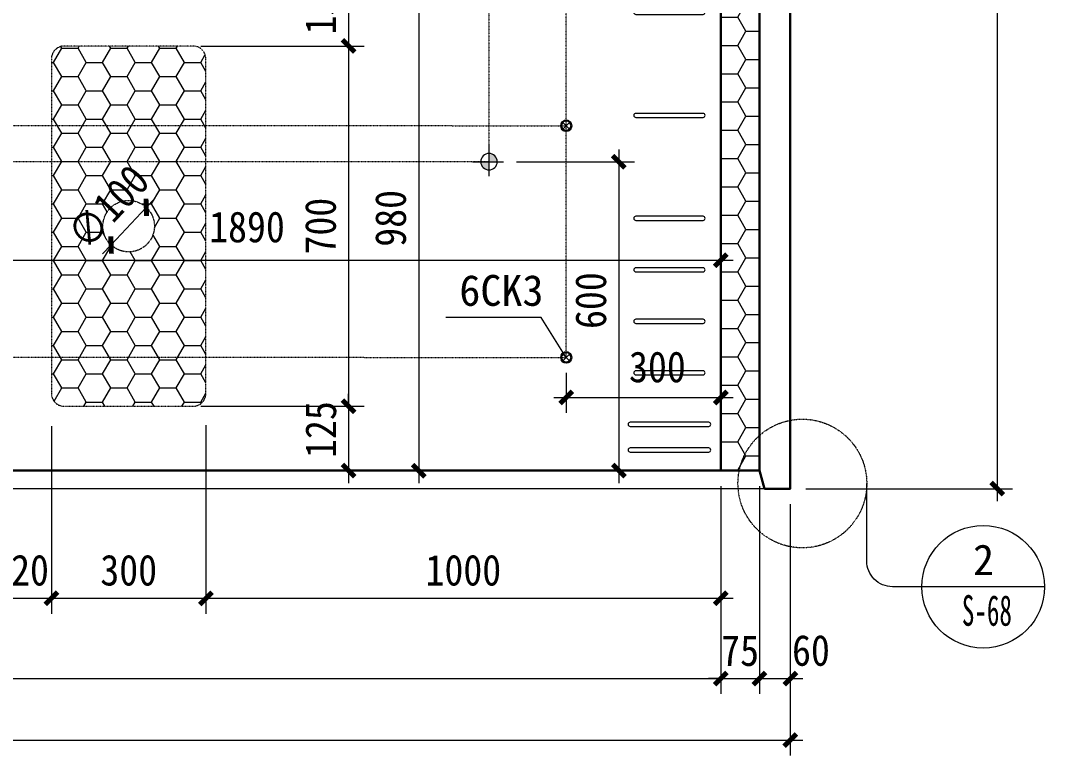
# Model space of a CAD drawing. Header units: millimetres. Extents: x 147 to 28941, y 5 to 9031.
# Drawn here: x 21997 to 23985, y 3207 to 4634 of the extents above; entities that cross this region are included whole.
import ezdxf
from ezdxf.enums import TextEntityAlignment as Align

# ---------------------------------------------------------------- set-up
doc = ezdxf.new("R2010")
doc.units = ezdxf.units.MM
for name, pattern in [('DASH', [0.35, 0.25, -0.1]), ('DOT', [0.25, 0, -0.25]), ('DOTE', [2.42, 2, -0.2, 0.02, -0.2])]:
    doc.linetypes.add(name, pattern=pattern)
for name, color, linetype in [('S-DETL', 4, 'Continuous'), ('YZ-索引图号', 3, 'Continuous'), ('图层6', 50, 'DASH'), ('暗柱钢筋', 7, 'Continuous'), ('洞', 40, 'Continuous'), ('聚苯板', 5, 'Continuous')]:
    doc.layers.add(name, color=color, linetype=linetype)
for name, color, linetype, lineweight in [('YG-标注', 151, 'Continuous', 15), ('YZ-文字', 4, 'Continuous', 13), ('YZ-符号', 96, 'Continuous', 9), ('填充', 7, 'Continuous', 5), ('文字标注', 7, 'Continuous', 15), ('轮廓线', 2, 'Continuous', 13), ('轮廓线0.15', 91, 'Continuous', 15), ('轴线', 1, 'DOTE', 9)]:
    doc.layers.add(name, color=color, linetype=linetype, lineweight=lineweight)
doc.styles.add('YZ-样式 1', font='simhei.ttf', dxfattribs={"width": 0.85})
doc.styles.add('YZ-样式 2', font='simhei.ttf', dxfattribs={"width": 0.9})
doc.styles.add('黑体', font='simhei.ttf')
doc.dimstyles.new('YZ-30', dxfattribs={"dimscale": 30, "dimtxt": 2, "dimasz": 0.8, "dimexe": 1, "dimexo": 1, "dimgap": 0.8, "dimtad": 1, "dimdec": 0, "dimzin": 1, "dimdsep": 46, "dimtxsty": 'YZ-样式 2', "dimblk": 'ARCHTICK', "dimcen": 250, "dimdle": 0.8, "dimclrd": 151, "dimclre": 151, "dimclrt": 7, "dimazin": 0, "dimtfac": 1, "dimtdec": 0, "dimtix": 1, "dimtmove": 2, "dimatfit": 2, "dimldrblk": 'ARCHTICK', "dimfxl": 1, "dimlwd": 9, "dimlwe": 9, "dimarcsym": 0})

# ---------------------------------------------------------------- blocks, each defined once
blk = doc.blocks.new('A$C450513D1')
at = {"layer": '文字标注', "lineweight": 13, "ltscale": 100}
h = blk.add_hatch(color=2, dxfattribs=at)
edge = h.paths.add_edge_path()
edge.add_arc((0, 0), 16, 90, 180)
edge.add_line((-16, 0), (0, 0))
edge.add_line((0, 0), (0, 16))
edge = h.paths.add_edge_path()
edge.add_line((16, 0), (0, 0))
edge.add_line((0, 0), (0, -16))
edge.add_arc((0, 0), 16, 270, 360)
at = {"layer": 'S-DETL', "color": 7, "lineweight": 13}
blk.add_circle((0, 0), 16, dxfattribs=at)
at = {"layer": '轴线', "color": 1, "linetype": 'DOTE', "lineweight": 5, "ltscale": 30}
for points in [[(0, 32), (0, -32)], [(32, 0), (-32, 0)]]:
    blk.add_lwpolyline(points, dxfattribs=at)
blk = doc.blocks.new('A$C15E43CF4')
at = {"layer": '洞', "lineweight": 30}
blk.add_circle((0, 0), 10, dxfattribs=at)
at = {"layer": '轴线', "color": 1, "linetype": 'DOTE', "lineweight": 13, "ltscale": 30}
for p, q in [((7.1, 7.1), (-7.1, -7.1)), ((-7.1, 7.1), (7.1, -7.1))]:
    blk.add_line(p, q, dxfattribs=at)
blk = doc.blocks.new('*U119')
at = {"layer": 'YG-标注'}
blk.add_blockref('A$C15E43CF4', (0, 0), dxfattribs=at)
blk = doc.blocks.new('*U120')
at = {"layer": 'YG-标注', "color": 0, "linetype": 'ByBlock', "lineweight": -2}
for p in [(0, 2250), (0, 1800), (0, 1350), (0, 900), (0, 450), (0, 0)]:
    blk.add_blockref('*U119', p, dxfattribs=at)
blk = doc.blocks.new('*U117')
at = {"layer": '暗柱钢筋', "color": 1, "lineweight": 9, "ltscale": 100}
blk.add_lwpolyline([(65.2, 4), (-65.2, 4, 1), (-65.2, -4), (65.2, -4), (65.2, -4, 1)], format="xyb", close=True, dxfattribs=at)
blk = doc.blocks.new('*U118')
at = {"layer": '暗柱钢筋', "color": 0, "linetype": 'ByBlock', "lineweight": -2}
for p in [(0, 2000), (0, 1800), (0, 1600), (0, 1400), (0, 1200), (0, 1000), (0, 800), (0, 600), (0, 400), (0, 200), (0, 0)]:
    blk.add_blockref('*U117', p, dxfattribs=at)
blk = doc.blocks.new('_ArchTick')
at = {"color": 0, "linetype": 'ByBlock', "const_width": 0.4}
blk.add_lwpolyline([(-0.5, -0.5), (0.5, 0.5)], dxfattribs=at)
blk = doc.blocks.new('*D192')
at = {"layer": 'Defpoints', "color": 0, "transparency": 16777216}
for p in [(19766.3, 3725.1), (23491.3, 3725.1), (23491.3, 3236.8)]:
    blk.add_point(p, dxfattribs=at)
at = {"layer": 'YG-标注', "color": 151, "lineweight": 9, "transparency": 16777216}
for p, q in [((19766.3, 3695.1), (19766.3, 3206.8)), ((23491.3, 3695.1), (23491.3, 3206.8)), ((19742.3, 3236.8), (23515.3, 3236.8))]:
    blk.add_line(p, q, dxfattribs=at)
at = {"layer": 'YG-标注', "color": 151, "lineweight": 9, "transparency": 16777216, "xscale": 24, "yscale": 24, "zscale": 24, "rotation": 180}
blk.add_blockref('_ArchTick', (19766.3, 3236.8), dxfattribs=at)
at = {"layer": 'YG-标注', "color": 151, "lineweight": 9, "transparency": 16777216, "xscale": 24, "yscale": 24, "zscale": 24}
blk.add_blockref('_ArchTick', (23491.3, 3236.8), dxfattribs=at)
at = {"layer": 'YG-标注', "color": 7, "transparency": 16777216, "insert": (21628.8, 3290.8), "char_height": 60, "attachment_point": 5, "style": 'YZ-样式 2'}
blk.add_mtext('3725', dxfattribs=at)
blk = doc.blocks.new('*D194')
at = {"layer": 'Defpoints', "color": 0, "transparency": 16777216}
for p in [(20056.3, 3760.1), (23356.3, 3760.1), (23356.3, 3356.3)]:
    blk.add_point(p, dxfattribs=at)
at = {"layer": 'YG-标注', "color": 151, "lineweight": 9, "transparency": 16777216}
for p, q in [((20056.3, 3730.1), (20056.3, 3326.3)), ((23356.3, 3730.1), (23356.3, 3326.3)), ((20032.3, 3356.3), (23380.3, 3356.3))]:
    blk.add_line(p, q, dxfattribs=at)
at = {"layer": 'YG-标注', "color": 151, "lineweight": 9, "transparency": 16777216, "xscale": 24, "yscale": 24, "zscale": 24, "rotation": 180}
blk.add_blockref('_ArchTick', (20056.3, 3356.3), dxfattribs=at)
at = {"layer": 'YG-标注', "color": 151, "lineweight": 9, "transparency": 16777216, "xscale": 24, "yscale": 24, "zscale": 24}
blk.add_blockref('_ArchTick', (23356.3, 3356.3), dxfattribs=at)
at = {"layer": 'YG-标注', "color": 7, "transparency": 16777216, "insert": (21706.3, 3410.6), "char_height": 60, "attachment_point": 5, "style": 'YZ-样式 2'}
blk.add_mtext('3300', dxfattribs=at)
blk = doc.blocks.new('*D195')
at = {"layer": 'Defpoints', "color": 0, "transparency": 16777216}
for p in [(23356.3, 3760.1), (23431.3, 3760.1), (23431.3, 3356.3)]:
    blk.add_point(p, dxfattribs=at)
at = {"layer": 'YG-标注', "color": 151, "lineweight": 9, "transparency": 16777216}
for p, q in [((23356.3, 3730.1), (23356.3, 3326.3)), ((23431.3, 3730.1), (23431.3, 3326.3)), ((23356.3, 3356.3), (23332.3, 3356.3)), ((23356.3, 3356.3), (23431.3, 3356.3)), ((23431.3, 3356.3), (23455.3, 3356.3))]:
    blk.add_line(p, q, dxfattribs=at)
at = {"layer": 'YG-标注', "color": 151, "lineweight": 9, "transparency": 16777216, "xscale": 24, "yscale": 24, "zscale": 24}
blk.add_blockref('_ArchTick', (23356.3, 3356.3), dxfattribs=at)
at = {"layer": 'YG-标注', "color": 151, "lineweight": 9, "transparency": 16777216, "xscale": 24, "yscale": 24, "zscale": 24, "rotation": 180}
blk.add_blockref('_ArchTick', (23431.3, 3356.3), dxfattribs=at)
at = {"layer": 'YG-标注', "color": 7, "transparency": 16777216, "insert": (23393.8, 3410.3), "char_height": 60, "attachment_point": 5, "style": 'YZ-样式 2'}
blk.add_mtext('75', dxfattribs=at)
blk = doc.blocks.new('*D196')
at = {"layer": 'Defpoints', "color": 0, "transparency": 16777216}
for p in [(23431.3, 3760.1), (23491.3, 3725.1), (23491.3, 3356.3)]:
    blk.add_point(p, dxfattribs=at)
at = {"layer": 'YG-标注', "color": 151, "lineweight": 9, "transparency": 16777216}
for p, q in [((23431.3, 3730.1), (23431.3, 3326.3)), ((23491.3, 3695.1), (23491.3, 3326.3)), ((23407.3, 3356.3), (23515.3, 3356.3))]:
    blk.add_line(p, q, dxfattribs=at)
at = {"layer": 'YG-标注', "color": 151, "lineweight": 9, "transparency": 16777216, "xscale": 24, "yscale": 24, "zscale": 24, "rotation": 180}
blk.add_blockref('_ArchTick', (23431.3, 3356.3), dxfattribs=at)
at = {"layer": 'YG-标注', "color": 151, "lineweight": 9, "transparency": 16777216, "xscale": 24, "yscale": 24, "zscale": 24}
blk.add_blockref('_ArchTick', (23491.3, 3356.3), dxfattribs=at)
at = {"layer": 'YG-标注', "color": 7, "transparency": 16777216, "insert": (23531.4, 3410.6), "char_height": 60, "attachment_point": 5, "style": 'YZ-样式 2'}
blk.add_mtext('60', dxfattribs=at)
blk = doc.blocks.new('*D198')
at = {"layer": 'Defpoints', "color": 0, "transparency": 16777216}
for p in [(23356.3, 4168.6), (21466.3, 4066.1), (23356.3, 3826.5)]:
    blk.add_point(p, dxfattribs=at)
at = {"layer": 'YG-标注', "color": 151, "lineweight": 9, "transparency": 16777216}
for p, q in [((21466.3, 4096.1), (21466.3, 4198.6)), ((23356.3, 3856.5), (23356.3, 4198.6)), ((21442.3, 4168.6), (23380.3, 4168.6))]:
    blk.add_line(p, q, dxfattribs=at)
at = {"layer": 'YG-标注', "color": 151, "lineweight": 9, "transparency": 16777216, "xscale": 24, "yscale": 24, "zscale": 24, "rotation": 180}
blk.add_blockref('_ArchTick', (21466.3, 4168.6), dxfattribs=at)
at = {"layer": 'YG-标注', "color": 151, "lineweight": 9, "transparency": 16777216, "xscale": 24, "yscale": 24, "zscale": 24}
blk.add_blockref('_ArchTick', (23356.3, 4168.6), dxfattribs=at)
at = {"layer": 'YG-标注', "color": 7, "transparency": 16777216, "insert": (22436.5, 4233.2), "char_height": 60, "attachment_point": 5, "style": 'YZ-样式 2'}
blk.add_mtext('1890', dxfattribs=at)
blk = doc.blocks.new('*D205')
at = {"layer": 'Defpoints', "color": 0, "transparency": 16777216}
for p in [(23056.3, 3980.1), (23356.3, 3980.1), (23356.3, 3902.3)]:
    blk.add_point(p, dxfattribs=at)
at = {"layer": 'YG-标注', "color": 151, "lineweight": 9, "transparency": 16777216}
for p, q in [((23056.3, 3950.1), (23056.3, 3872.3)), ((23356.3, 3950.1), (23356.3, 3872.3)), ((23032.3, 3902.3), (23380.3, 3902.3))]:
    blk.add_line(p, q, dxfattribs=at)
at = {"layer": 'YG-标注', "color": 151, "lineweight": 9, "transparency": 16777216, "xscale": 24, "yscale": 24, "zscale": 24, "rotation": 180}
blk.add_blockref('_ArchTick', (23056.3, 3902.3), dxfattribs=at)
at = {"layer": 'YG-标注', "color": 151, "lineweight": 9, "transparency": 16777216, "xscale": 24, "yscale": 24, "zscale": 24}
blk.add_blockref('_ArchTick', (23356.3, 3902.3), dxfattribs=at)
at = {"layer": 'YG-标注', "color": 7, "transparency": 16777216, "insert": (23233.3, 3961.3), "char_height": 60, "attachment_point": 5, "style": 'YZ-样式 2'}
blk.add_mtext('300', dxfattribs=at)
blk = doc.blocks.new('*D221')
at = {"layer": 'Defpoints', "color": 0, "transparency": 16777216}
for p in [(22406.3, 4740.1), (22769.9, 3760.1), (22923.2, 3760.1)]:
    blk.add_point(p, dxfattribs=at)
at = {"layer": 'YG-标注', "color": 151, "lineweight": 9, "transparency": 16777216}
for p, q in [((22769.9, 4764.1), (22769.9, 3736.1)), ((22436.3, 4740.1), (22799.9, 4740.1)), ((22893.2, 3760.1), (22739.9, 3760.1))]:
    blk.add_line(p, q, dxfattribs=at)
at = {"layer": 'YG-标注', "color": 151, "lineweight": 9, "transparency": 16777216, "xscale": 24, "yscale": 24, "zscale": 24}
for p, rotation in [((22769.9, 4740.1), 90), ((22769.9, 3760.1), 270)]:
    blk.add_blockref('_ArchTick', p, dxfattribs=dict(at, rotation=rotation))
at = {"layer": 'YG-标注', "color": 7, "transparency": 16777216, "insert": (22715.5, 4250.1), "char_height": 60, "attachment_point": 5, "rotation": 90, "style": 'YZ-样式 2'}
blk.add_mtext('980', dxfattribs=at)
blk = doc.blocks.new('*D229')
at = {"layer": 'Defpoints', "color": 0, "transparency": 16777216}
for p in [(22929.6, 4360.1), (22929.6, 3760.1), (23158.5, 3760.1)]:
    blk.add_point(p, dxfattribs=at)
at = {"layer": 'YG-标注', "color": 151, "lineweight": 9, "transparency": 16777216}
for p, q in [((23158.5, 4384.1), (23158.5, 3736.1)), ((22959.6, 4360.1), (23188.5, 4360.1)), ((22959.6, 3760.1), (23188.5, 3760.1))]:
    blk.add_line(p, q, dxfattribs=at)
at = {"layer": 'YG-标注', "color": 151, "lineweight": 9, "transparency": 16777216, "xscale": 24, "yscale": 24, "zscale": 24}
for p, rotation in [((23158.5, 4360.1), 90), ((23158.5, 3760.1), 270)]:
    blk.add_blockref('_ArchTick', p, dxfattribs=dict(at, rotation=rotation))
at = {"layer": 'YG-标注', "color": 7, "transparency": 16777216, "insert": (23104.2, 4090.4), "char_height": 60, "attachment_point": 5, "rotation": 90, "style": 'YZ-样式 2'}
blk.add_mtext('600', dxfattribs=at)
blk = doc.blocks.new('*D237')
at = {"layer": 'Defpoints', "color": 0, "transparency": 16777216}
for p in [(22406.3, 4740.1), (22316.6, 4584.8), (22633.7, 4584.8)]:
    blk.add_point(p, dxfattribs=at)
at = {"layer": 'YG-标注', "color": 151, "lineweight": 9, "transparency": 16777216}
for p, q in [((22633.7, 4764.1), (22633.7, 4560.8)), ((22436.3, 4740.1), (22663.7, 4740.1)), ((22346.6, 4584.8), (22663.7, 4584.8))]:
    blk.add_line(p, q, dxfattribs=at)
at = {"layer": 'YG-标注', "color": 151, "lineweight": 9, "transparency": 16777216, "xscale": 24, "yscale": 24, "zscale": 24}
for p, rotation in [((22633.7, 4740.1), 90), ((22633.7, 4584.8), 270)]:
    blk.add_blockref('_ArchTick', p, dxfattribs=dict(at, rotation=rotation))
at = {"layer": 'YG-标注', "color": 7, "transparency": 16777216, "insert": (22579.7, 4662.5), "char_height": 60, "attachment_point": 5, "rotation": 90, "style": 'YZ-样式 2'}
blk.add_mtext('155', dxfattribs=at)
blk = doc.blocks.new('*D238')
at = {"layer": 'Defpoints', "color": 0, "transparency": 16777216}
for p in [(22316.6, 4584.8), (22316.6, 3885.1), (22633.7, 3885.1)]:
    blk.add_point(p, dxfattribs=at)
at = {"layer": 'YG-标注', "color": 151, "lineweight": 9, "transparency": 16777216}
for p, q in [((22633.7, 4608.8), (22633.7, 3861.1)), ((22346.6, 4584.8), (22663.7, 4584.8)), ((22346.6, 3885.1), (22663.7, 3885.1))]:
    blk.add_line(p, q, dxfattribs=at)
at = {"layer": 'YG-标注', "color": 151, "lineweight": 9, "transparency": 16777216, "xscale": 24, "yscale": 24, "zscale": 24}
for p, rotation in [((22633.7, 4584.8), 90), ((22633.7, 3885.1), 270)]:
    blk.add_blockref('_ArchTick', p, dxfattribs=dict(at, rotation=rotation))
at = {"layer": 'YG-标注', "color": 7, "transparency": 16777216, "insert": (22579.4, 4235), "char_height": 60, "attachment_point": 5, "rotation": 90, "style": 'YZ-样式 2'}
blk.add_mtext('700', dxfattribs=at)
blk = doc.blocks.new('*D239')
at = {"layer": 'Defpoints', "color": 0, "transparency": 16777216}
for p in [(22316.6, 3885.1), (22256.8, 3760.1), (22633.7, 3760.1)]:
    blk.add_point(p, dxfattribs=at)
at = {"layer": 'YG-标注', "color": 151, "lineweight": 9, "transparency": 16777216}
for p, q in [((22633.7, 3885.1), (22633.7, 3909.1)), ((22346.6, 3885.1), (22663.7, 3885.1)), ((22633.7, 3885.1), (22633.7, 3760.1)), ((22286.8, 3760.1), (22663.7, 3760.1)), ((22633.7, 3760.1), (22633.7, 3736.1))]:
    blk.add_line(p, q, dxfattribs=at)
at = {"layer": 'YG-标注', "color": 151, "lineweight": 9, "transparency": 16777216, "xscale": 24, "yscale": 24, "zscale": 24}
for p, rotation in [((22633.7, 3885.1), 270), ((22633.7, 3760.1), 90)]:
    blk.add_blockref('_ArchTick', p, dxfattribs=dict(at, rotation=rotation))
at = {"layer": 'YG-标注', "color": 7, "transparency": 16777216, "insert": (22580, 3839.9), "char_height": 60, "attachment_point": 5, "rotation": 90, "style": 'YZ-样式 2'}
blk.add_mtext('125', dxfattribs=at)
blk = doc.blocks.new('*D324')
at = {"layer": 'Defpoints', "color": 0, "transparency": 16777216}
for p in [(23491.3, 6605.1), (23491.3, 3725.1), (23893, 3725.1)]:
    blk.add_point(p, dxfattribs=at)
at = {"layer": 'YG-标注', "color": 151, "lineweight": 9, "transparency": 16777216}
for p, q in [((23893, 6629.1), (23893, 3701.1)), ((23521.3, 6605.1), (23923, 6605.1)), ((23521.3, 3725.1), (23923, 3725.1))]:
    blk.add_line(p, q, dxfattribs=at)
at = {"layer": 'YG-标注', "color": 151, "lineweight": 9, "transparency": 16777216, "xscale": 24, "yscale": 24, "zscale": 24}
for p, rotation in [((23893, 6605.1), 90), ((23893, 3725.1), 270)]:
    blk.add_blockref('_ArchTick', p, dxfattribs=dict(at, rotation=rotation))
at = {"layer": 'YG-标注', "color": 7, "transparency": 16777216, "insert": (23838.6, 5165.1), "char_height": 60, "attachment_point": 5, "rotation": 90, "style": 'YZ-样式 2'}
blk.add_mtext('2880', dxfattribs=at)
blk = doc.blocks.new('*D326')
at = {"layer": 'Defpoints', "color": 0, "transparency": 16777216}
for p in [(22240.9, 4271.5), (22172.6, 4198.4)]:
    blk.add_point(p, dxfattribs=at)
at = {"layer": 'YZ-符号', "color": 151, "lineweight": 9, "transparency": 16777216}
for p, q in [((22240.9, 4271.5), (22257.3, 4289)), ((22172.6, 4198.4), (22240.9, 4271.5)), ((22172.6, 4198.4), (22156.2, 4180.9))]:
    blk.add_line(p, q, dxfattribs=at)
at = {"layer": 'YZ-符号', "color": 151, "lineweight": 9, "transparency": 16777216, "xscale": 24, "yscale": 24, "zscale": 24}
for p, rotation in [((22240.9, 4271.5), 226.9311766599857), ((22172.6, 4198.4), 46.9311766599857)]:
    blk.add_blockref('_ArchTick', p, dxfattribs=dict(at, rotation=rotation))
at = {"layer": 'YZ-符号', "color": 7, "transparency": 16777216, "insert": (22167, 4272.1), "char_height": 60, "attachment_point": 5, "rotation": 46.9312, "style": 'YZ-样式 2'}
blk.add_mtext('∅100', dxfattribs=at)
blk = doc.blocks.new('*D334')
at = {"layer": 'Defpoints', "color": 0, "transparency": 16777216}
for p in [(22356.7, 3878.4), (22056.8, 3876.7), (22356.7, 3512.2)]:
    blk.add_point(p, dxfattribs=at)
at = {"layer": 'YG-标注', "color": 151, "lineweight": 9, "transparency": 16777216}
for p, q in [((22056.8, 3846.7), (22056.8, 3482.2)), ((22356.7, 3848.4), (22356.7, 3482.2)), ((22032.8, 3512.2), (22380.7, 3512.2))]:
    blk.add_line(p, q, dxfattribs=at)
at = {"layer": 'YG-标注', "color": 151, "lineweight": 9, "transparency": 16777216, "xscale": 24, "yscale": 24, "zscale": 24, "rotation": 180}
blk.add_blockref('_ArchTick', (22056.8, 3512.2), dxfattribs=at)
at = {"layer": 'YG-标注', "color": 151, "lineweight": 9, "transparency": 16777216, "xscale": 24, "yscale": 24, "zscale": 24}
blk.add_blockref('_ArchTick', (22356.7, 3512.2), dxfattribs=at)
at = {"layer": 'YG-标注', "color": 7, "transparency": 16777216, "insert": (22206.8, 3566.5), "char_height": 60, "attachment_point": 5, "style": 'YZ-样式 2'}
blk.add_mtext('300', dxfattribs=at)
blk = doc.blocks.new('*D336')
at = {"layer": 'Defpoints', "color": 0, "transparency": 16777216}
for p in [(21936.7, 3878.4), (22056.8, 3876.7), (22056.8, 3512.2)]:
    blk.add_point(p, dxfattribs=at)
at = {"layer": 'YG-标注', "color": 151, "lineweight": 9, "transparency": 16777216}
for p, q in [((21936.7, 3848.4), (21936.7, 3482.2)), ((22056.8, 3846.7), (22056.8, 3482.2)), ((21936.7, 3512.2), (21912.7, 3512.2)), ((21936.7, 3512.2), (22056.8, 3512.2)), ((22056.8, 3512.2), (22080.8, 3512.2))]:
    blk.add_line(p, q, dxfattribs=at)
at = {"layer": 'YG-标注', "color": 151, "lineweight": 9, "transparency": 16777216, "xscale": 24, "yscale": 24, "zscale": 24}
blk.add_blockref('_ArchTick', (21936.7, 3512.2), dxfattribs=at)
at = {"layer": 'YG-标注', "color": 151, "lineweight": 9, "transparency": 16777216, "xscale": 24, "yscale": 24, "zscale": 24, "rotation": 180}
blk.add_blockref('_ArchTick', (22056.8, 3512.2), dxfattribs=at)
at = {"layer": 'YG-标注', "color": 7, "transparency": 16777216, "insert": (21996.8, 3566.5), "char_height": 60, "attachment_point": 5, "style": 'YZ-样式 2'}
blk.add_mtext('120', dxfattribs=at)
blk = doc.blocks.new('*D337')
at = {"layer": 'Defpoints', "color": 0, "transparency": 16777216}
for p in [(22356.7, 3878.4), (23356.3, 3632.5), (23356.3, 3512.2)]:
    blk.add_point(p, dxfattribs=at)
at = {"layer": 'YG-标注', "color": 151, "lineweight": 9, "transparency": 16777216}
for p, q in [((22356.7, 3848.4), (22356.7, 3482.2)), ((23356.3, 3602.5), (23356.3, 3482.2)), ((22332.7, 3512.2), (23380.3, 3512.2))]:
    blk.add_line(p, q, dxfattribs=at)
at = {"layer": 'YG-标注', "color": 151, "lineweight": 9, "transparency": 16777216, "xscale": 24, "yscale": 24, "zscale": 24, "rotation": 180}
blk.add_blockref('_ArchTick', (22356.7, 3512.2), dxfattribs=at)
at = {"layer": 'YG-标注', "color": 151, "lineweight": 9, "transparency": 16777216, "xscale": 24, "yscale": 24, "zscale": 24}
blk.add_blockref('_ArchTick', (23356.3, 3512.2), dxfattribs=at)
at = {"layer": 'YG-标注', "color": 7, "transparency": 16777216, "insert": (22856.5, 3566.5), "char_height": 60, "attachment_point": 5, "style": 'YZ-样式 2'}
blk.add_mtext('1000', dxfattribs=at)

msp = doc.modelspace()

# ---------------------------------------------------------------- hatches: boundary and pattern name
at = {"layer": '填充', "lineweight": 9}
h = msp.add_hatch(dxfattribs=at)
h.set_pattern_fill('HONEY', color=43, scale=10)
h.set_pattern_definition([(0, (-1693.41, 8435.575), (47.625, 27.496306), [31.75, -63.5]), (120, (-1693.41, 8435.575), (-47.625, 27.496307), [31.75, -63.5]), (60, (-1693.41, 8435.575), (1e-07, 54.992613), [-63.5, 31.75])])
h.paths.add_polyline_path([(23356.3, 3760.1), (23431.3, 3760.1), (23431.3, 6440.1), (23396.3, 6440.1), (23396.3, 6640.1), (23356.3, 6640.1)])
h = msp.add_hatch(dxfattribs=at)
h.set_pattern_fill('HONEY', color=43, scale=10, style=0)
h.set_pattern_definition([(0, (-5498.17, -5675.593), (47.625, 27.496306), [31.75, -63.5]), (120, (-5498.17, -5675.593), (-47.625, 27.496307), [31.75, -63.5]), (60, (-5498.17, -5675.593), (1e-07, 54.992613), [-63.5, 31.75])])
edge = h.paths.add_edge_path()
edge.add_line((22356.7, 3910.1), (22356.7, 4559.8))
edge.add_arc((22331.7, 4559.8), 25, 0, 90)
edge.add_line((22331.7, 4584.8), (22081.7, 4584.8))
edge.add_arc((22081.7, 4559.8), 25, 90, 180)
edge.add_line((22056.7, 4559.8), (22056.7, 3910.1))
edge.add_arc((22081.7, 3910.1), 25, 180, 270)
edge.add_line((22081.7, 3885.1), (22331.7, 3885.1))
edge.add_arc((22331.7, 3910.1), 25, 270, 360)
edge = h.paths.add_edge_path(flags=16)
edge.add_arc((22206.7, 4235), 50, 0, 360)

# ---------------------------------------------------------------- linework, layer by layer
at = {"layer": 'YZ-符号'}
msp.add_lwpolyline([(23056.3, 3980.1), (23007.8, 4057.4), (22822.6, 4057.4)], dxfattribs=at)
at = {"layer": 'YZ-符号', "color": 1, "ltscale": 100}
msp.add_lwpolyline([(23984.9, 3534.6), (23689.7, 3534.6, -0.414214), (23639.7, 3584.6), (23639.7, 3735.1)], format="xyb", dxfattribs=at)
at = {"layer": 'YZ-符号', "color": 1, "linetype": 'DASH', "ltscale": 0.1}
msp.add_circle((23514.7, 3735.1), 125, dxfattribs=at)
at = {"layer": 'YZ-符号', "color": 1, "ltscale": 100}
msp.add_circle((23865.8, 3534.6), 119, dxfattribs=at)
at = {"layer": '暗柱钢筋', "color": 1, "lineweight": 9, "ltscale": 100}
for points in [[(23321.8, 4154.1), (23191.4, 4154.1, 1), (23191.4, 4146.1), (23321.8, 4146.1), (23321.8, 4146.1, 1)], [(23321.8, 4054.1), (23191.4, 4054.1, 1), (23191.4, 4046.1), (23321.8, 4046.1), (23321.8, 4046.1, 1)], [(23321.8, 3954.1), (23191.4, 3954.1, 1), (23191.4, 3946.1), (23321.8, 3946.1), (23321.8, 3946.1, 1)], [(23332.8, 3854.1), (23180.4, 3854.1, 1), (23180.4, 3846.1), (23332.8, 3846.1), (23332.8, 3846.1, 1)], [(23332.8, 3804.1), (23180.4, 3804.1, 1), (23180.4, 3796.1), (23332.8, 3796.1), (23332.8, 3796.1, 1)]]:
    msp.add_lwpolyline(points, format="xyb", close=True, dxfattribs=at)
at = {"layer": '聚苯板', "color": 6, "linetype": 'DASH', "lineweight": 9, "ltscale": 0.2}
msp.add_lwpolyline([(22356.7, 3910.1), (22356.7, 4559.8, 0.414214), (22331.7, 4584.8), (22081.7, 4584.8, 0.414214), (22056.7, 4559.8), (22056.7, 3910.1, 0.414214), (22081.7, 3885.1), (22331.7, 3885.1, 0.414214)], format="xyb", close=True, dxfattribs=at)
msp.add_circle((22206.7, 4235), 50, dxfattribs=at)
at = {"layer": '轮廓线', "lineweight": 30}
msp.add_line((23356.3, 3760.1), (23431.3, 3760.1), dxfattribs=at)
msp.add_line((23356.3, 3760.1), (23431.3, 3760.1), dxfattribs=at)
msp.add_lwpolyline([(23431.3, 6440.1), (23431.3, 3760.1), (23441.3, 3725.1), (23491.3, 3725.1), (23491.3, 6605.1), (23431.3, 6605.1), (23421.3, 6640.1), (23396.3, 6640.1), (23396.3, 6440.1), (23431.3, 6440.1), (23431.3, 6440.1)], dxfattribs=at)
msp.add_lwpolyline([(20056.3, 6480.1), (23356.3, 6480.1), (23356.3, 3760.1), (20056.3, 3760.1)], close=True, dxfattribs=at)
at = {"layer": '轮廓线0.15', "color": 3, "lineweight": 15}
msp.add_lwpolyline([(23491.3, 6605.1), (23491.3, 3725.1), (21076.3, 3725.1)], dxfattribs=at)
at = {"layer": '轴线', "color": 253, "linetype": 'DOT', "lineweight": 15, "ltscale": 0.1}
for p, q in [((23056.3, 3980.1), (23056.3, 6230.1)), ((20158.5, 4430.8), (23056.3, 4430.1)), ((20158.5, 3980.8), (23056.3, 3980.1))]:
    msp.add_line(p, q, dxfattribs=at)
msp.add_lwpolyline([(20356.3, 5880.1), (22906.3, 5880.1), (22906.3, 4360.1), (20356.3, 4360.1)], close=True, dxfattribs=at)

# ---------------------------------------------------------------- block references
at = {"layer": 'YG-标注', "xscale": -1}
msp.add_blockref('*U120', (23056.3, 3980.1), dxfattribs=at)
at = {"layer": '图层6', "xscale": -1}
msp.add_blockref('A$C450513D1', (22906.3, 4360.1), dxfattribs=at)
at = {"layer": '暗柱钢筋', "color": 3, "lineweight": 9}
msp.add_blockref('*U118', (23256.6, 4250.1), dxfattribs=at)

# ---------------------------------------------------------------- texts
at = {"layer": 'YZ-文字', "style": '黑体'}
msp.add_text('6CK3', height=60, rotation=0, dxfattribs=at).set_placement((23012, 4062.2), align=Align.BOTTOM_RIGHT)
at = {"layer": 'YZ-索引图号', "color": 3, "ltscale": 100, "style": 'YZ-样式 1'}
msp.add_text('2', height=59.5, dxfattribs=at).set_placement((23866.5, 3557.3), align=Align.CENTER)
at = {"layer": 'YZ-索引图号', "color": 3, "ltscale": 100, "style": 'YZ-样式 2', "width": 0.6}
msp.add_text('S-68', height=59.52, dxfattribs=at).set_placement((23873, 3458.8), align=Align.CENTER)

# ---------------------------------------------------------------- dimensions: what is measured, and where the dimension line sits
at = {"layer": 'YG-标注', "color": 0}
dim = msp.add_linear_dim(base=(23893, 3725.1), p1=(23491.3, 6605.1), p2=(23491.3, 3725.1), angle=90, dimstyle='YZ-30', override={"dimfxl": 20}, dxfattribs=at)
dim.commit()
dim.dimension.update_dxf_attribs({"geometry": '*D324', "text_midpoint": (23838.6, 5165.1)})
at = {"layer": 'YG-标注', "color": 3}
for base, p1, p2, picture, middle in [((22633.7, 4584.8), (22406.3, 4740.1), (22316.6, 4584.8), '*D237', (22579.7, 4662.5)), ((22769.9, 3760.1), (22406.3, 4740.1), (22923.2, 3760.1), '*D221', (22715.5, 4250.1)), ((22633.7, 3885.1), (22316.6, 4584.8), (22316.6, 3885.1), '*D238', (22579.4, 4235))]:
    dim = msp.add_linear_dim(base=base, p1=p1, p2=p2, angle=90, dimstyle='YZ-30', override={"dimfxl": 20}, dxfattribs=at)
    dim.commit()
    dim.dimension.update_dxf_attribs({"geometry": picture, "text_midpoint": middle})
for base, p1, p2, picture, middle in [((23158.5, 3760.1), (22929.6, 4360.1), (22929.6, 3760.1), '*D229', (23104.2, 4090.4)), ((22633.7, 3760.1), (22316.6, 3885.1), (22256.8, 3760.1), '*D239', (22580, 3839.9))]:
    dim = msp.add_linear_dim(base=base, p1=p1, p2=p2, angle=90, dimstyle='YZ-30', override={"dimfxl": 20}, dxfattribs=at)
    dim.commit()
    dim.dimension.update_dxf_attribs({"geometry": picture, "text_midpoint": middle, "dimtype": 160})
for base, p1, p2, picture, middle in [((23356.3, 4168.6), (21466.3, 4066.1), (23356.3, 3826.5), '*D198', (22436.5, 4233.2)), ((23356.3, 3902.3), (23056.3, 3980.1), (23356.3, 3980.1), '*D205', (23233.3, 3961.3)), ((23491.3, 3356.3), (23431.3, 3760.1), (23491.3, 3725.1), '*D196', (23531.4, 3410.6))]:
    dim = msp.add_linear_dim(base=base, p1=p1, p2=p2, dimstyle='YZ-30', override={"dimfxl": 20}, dxfattribs=at)
    dim.commit()
    dim.dimension.update_dxf_attribs({"geometry": picture, "text_midpoint": middle, "dimtype": 160})
at = {"layer": 'YG-标注', "color": 0}
for base, p1, p2, picture, middle in [((22056.8, 3512.2), (21936.7, 3878.4), (22056.8, 3876.7), '*D336', (21996.8, 3566.5)), ((22356.7, 3512.2), (22056.8, 3876.7), (22356.7, 3878.4), '*D334', (22206.8, 3566.5)), ((23356.3, 3512.2), (22356.7, 3878.4), (23356.3, 3632.5), '*D337', (22856.5, 3566.5))]:
    dim = msp.add_linear_dim(base=base, p1=p1, p2=p2, dimstyle='YZ-30', override={"dimfxl": 20}, dxfattribs=at)
    dim.commit()
    dim.dimension.update_dxf_attribs({"geometry": picture, "text_midpoint": middle})
at = {"layer": 'YG-标注', "color": 3}
for base, p1, p2, picture, middle in [((23356.3, 3356.3), (20056.3, 3760.1), (23356.3, 3760.1), '*D194', (21706.3, 3410.6)), ((23431.3, 3356.3), (23356.3, 3760.1), (23431.3, 3760.1), '*D195', (23393.8, 3410.3)), ((23491.3, 3236.8), (19766.3, 3725.1), (23491.3, 3725.1), '*D192', (21628.8, 3290.8))]:
    dim = msp.add_linear_dim(base=base, p1=p1, p2=p2, dimstyle='YZ-30', override={"dimfxl": 20}, dxfattribs=at)
    dim.commit()
    dim.dimension.update_dxf_attribs({"geometry": picture, "text_midpoint": middle})
at = {"layer": 'YZ-符号'}
dim = msp.add_diameter_dim_2p(p1=(22172.6, 4198.4), p2=(22240.9, 4271.5), dimstyle='YZ-30', dxfattribs=at)
dim.commit()
dim.dimension.update_dxf_attribs({"geometry": '*D326', "text_midpoint": (22167, 4272.1)})

doc.saveas('drawing.dxf')
